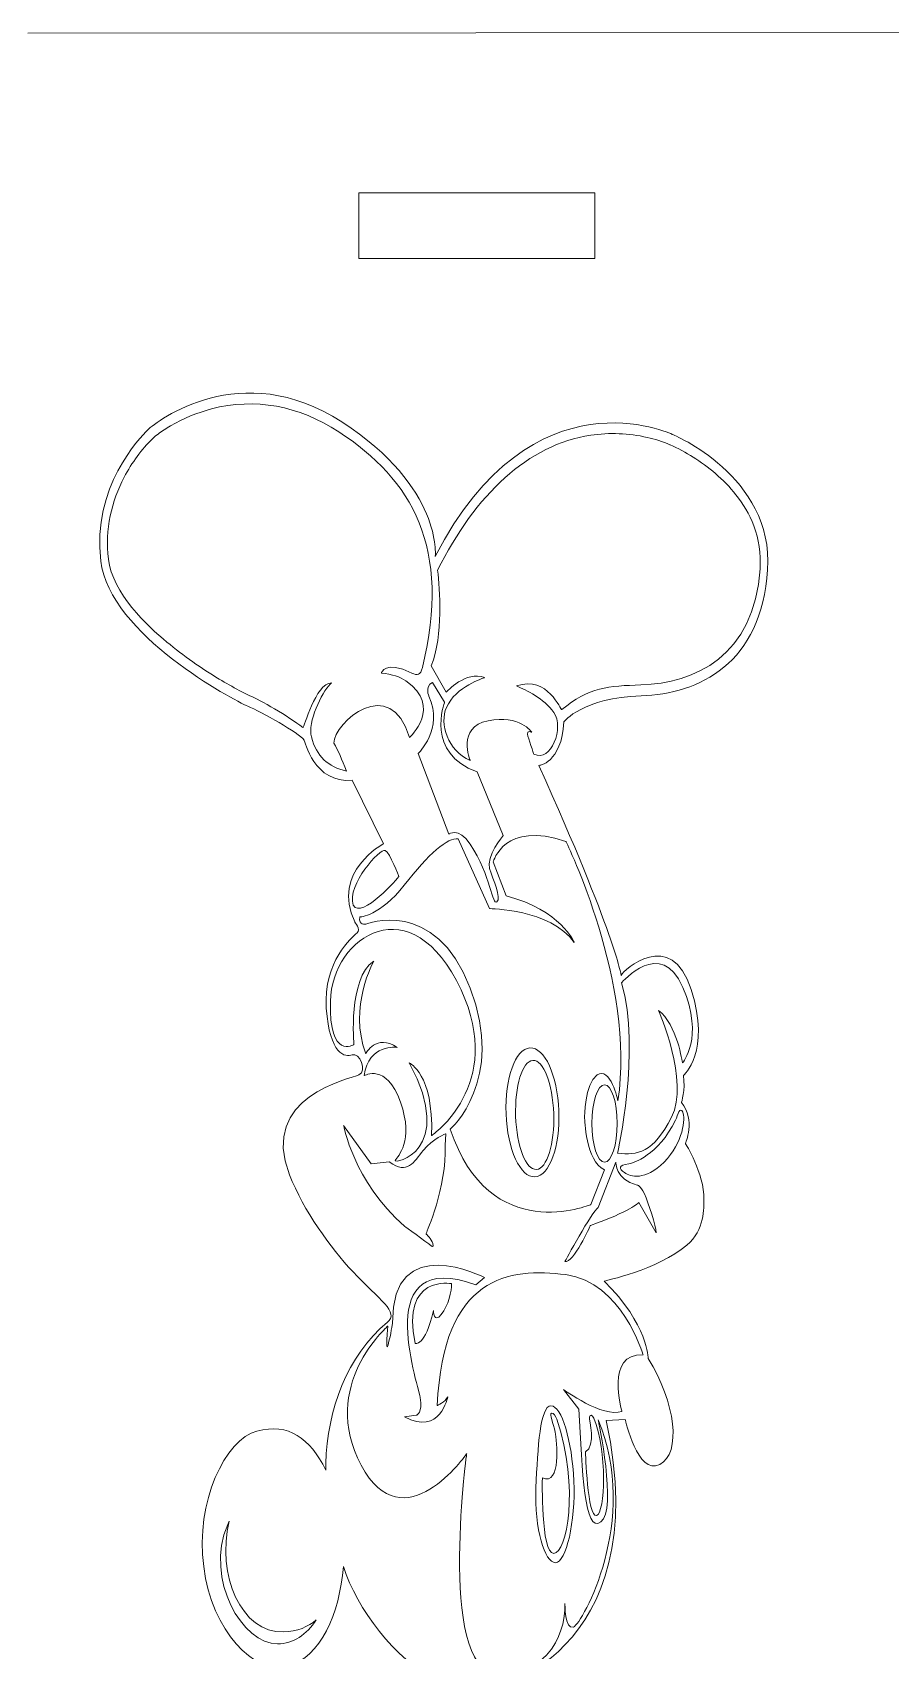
# Model space of a CAD drawing. Header units: millimetres. Extents: x -604 to -211, y 144 to 400.
# Drawn here: x -427 to -391.8, y 332.7 to 399.2 of the extents above; entities that cross this region are included whole.
import ezdxf

# ---------------------------------------------------------------- set-up
doc = ezdxf.new("R2010")
doc.units = ezdxf.units.MM
doc.header["$MEASUREMENT"] = 0
doc.layers.add('Layer 1', color=7, linetype='Continuous')

msp = doc.modelspace()

# ---------------------------------------------------------------- linework, layer by layer
at = {"layer": 'Layer 1', "color": 242, "lineweight": 20}
msp.add_lwpolyline([(-413.6333, 389.9014), (-403.9333, 389.9014), (-403.9333, 392.6014), (-413.6333, 392.6014), (-413.6333, 389.9014)], close=True, dxfattribs=at)
msp.add_open_spline([(-427.2295, 399.1637), (-427.2295, 399.1637), (-390.3983, 399.1999), (-390.3983, 399.1999), (-390.3983, 399.1999), (-390.3983, 399.1999), (-377.2158, 288.5988), (-377.2158, 288.5988), (-377.2158, 288.5988), (-377.2158, 288.5988), (-378.9245, 288.5991), (-378.9245, 288.5991)], degree=3, knots=[0, 0, 0, 0, 0.25, 0.25, 0.25, 0.25, 0.5, 0.5, 0.5, 0.5, 1, 1, 1, 1], dxfattribs=at)
at = {"layer": 'Layer 1', "color": 177, "lineweight": 9}
for points, knots in [([(-406.5142, 324.6693), (-407.3033, 322.7024), (-409.2861, 322.2171), (-410.9431, 323.5854), (-410.9431, 323.5854), (-412.6001, 324.9537), (-413.3038, 327.6575), (-412.5147, 329.6244), (-412.5147, 329.6244), (-412.09, 330.6834), (-411.319, 331.3127), (-410.4393, 331.4545), (-410.4393, 331.4545), (-412.168, 332.3267), (-413.6895, 334.3932), (-414.2636, 336.1325), (-414.2636, 336.1325), (-414.4246, 334.1927), (-415.1799, 332.4008), (-416.5624, 332.0397), (-416.5624, 332.0397), (-417.945, 331.6787), (-419.6597, 333.4669), (-420.0058, 336.1347), (-420.0058, 336.1347), (-420.3519, 338.8026), (-419.1178, 341.3609), (-417.8157, 341.701), (-417.8157, 341.701), (-416.5136, 342.0411), (-415.6541, 341.4262), (-414.9801, 340.0951), (-414.9801, 340.0951), (-414.9832, 340.1838), (-414.9868, 340.2603), (-414.9869, 340.356), (-414.9869, 340.356), (-414.9208, 342.5999), (-414.1235, 344.7767), (-412.4552, 346.1733), (-412.4552, 346.1733), (-411.95, 346.5962), (-412.7767, 347.0855), (-413.8736, 348.2558), (-413.8736, 348.2558), (-414.7887, 349.2321), (-415.8992, 350.769), (-416.4758, 352.2332), (-416.4758, 352.2332), (-417.7438, 355.4525), (-413.9817, 356.1863), (-413.623, 356.3402), (-413.623, 356.3402), (-413.2644, 356.494), (-413.6147, 357.287), (-413.8983, 357.1687), (-413.8983, 357.1687), (-414.1819, 357.0503), (-414.8326, 357.1687), (-414.966, 359.0861), (-414.966, 359.0861), (-415.0995, 361.0035), (-413.89, 362.0213), (-413.7065, 362.1752), (-413.7065, 362.1752), (-413.523, 362.3291), (-413.7982, 362.6368), (-413.7982, 362.6368), (-413.7982, 362.6368), (-414.7825, 364.6962), (-412.6137, 365.8443), (-412.6137, 365.8443), (-412.6137, 365.8443), (-412.6137, 365.8443), (-413.8983, 368.46), (-413.8983, 368.46), (-413.8983, 368.46), (-415.4582, 368.2943), (-415.8753, 370.1052), (-415.8753, 370.1052), (-415.8753, 370.1052), (-416.0922, 370.4011), (-417.627, 371.2651), (-418.1942, 371.5018), (-418.1942, 371.5018), (-418.7615, 371.7385), (-423.8665, 374.437), (-424.2335, 377.467), (-424.2335, 377.467), (-424.6005, 380.4969), (-422.6319, 382.5327), (-422.2983, 382.8641), (-422.2983, 382.8641), (-421.9646, 383.1955), (-418.4779, 385.8851), (-414.3238, 383.1865), (-414.3238, 383.1865), (-410.1697, 380.488), (-410.4867, 377.6564), (-410.4867, 377.6564), (-410.4867, 377.6564), (-406.4827, 385.4206), (-400.7438, 382.6747), (-400.7438, 382.6747), (-400.7438, 382.6747), (-400.7438, 382.6747), (-396.573, 380.9704), (-396.8232, 377.1119), (-396.8232, 377.1119), (-397.0735, 373.2535), (-399.6427, 371.9989), (-402.0284, 371.9279), (-402.0284, 371.9279), (-404.414, 371.8569), (-405.1981, 370.8627), (-405.1981, 370.8627), (-405.1981, 370.8627), (-405.2982, 369.1347), (-406.2325, 369.0637), (-406.2325, 369.0637), (-406.2325, 369.0637), (-403.0961, 362.1516), (-402.8458, 360.4354), (-402.8458, 360.4354), (-402.8458, 360.4354), (-402.7624, 360.6485), (-400.7938, 362.412), (-399.968, 359.8555), (-399.968, 359.8555), (-399.1422, 357.299), (-400.285, 356.3166), (-400.285, 356.3166), (-400.285, 356.3166), (-400.1932, 355.7367), (-400.3684, 355.2041), (-400.3684, 355.2041), (-400.3684, 355.2041), (-399.7761, 354.4821), (-400.2016, 353.5234), (-400.2016, 353.5234), (-400.2016, 353.5234), (-400.2016, 353.5234), (-399.4269, 352.2909), (-399.4402, 351.2257), (-399.4402, 351.2257), (-399.4443, 350.8989), (-399.4031, 349.9641), (-400.1383, 349.3492), (-400.1383, 349.3492), (-401.3528, 348.3336), (-403.5465, 347.8659), (-403.5465, 347.8659), (-403.5465, 347.8659), (-401.7197, 346.0787), (-401.7364, 344.6821), (-401.7364, 344.6821), (-401.7364, 344.6821), (-400.6103, 342.8949), (-400.3517, 340.7881), (-401.2609, 340.3265), (-401.2609, 340.3265), (-402.1702, 339.8649), (-402.6748, 342.1729), (-402.6748, 342.1729), (-402.6748, 342.1729), (-402.6748, 342.1729), (-403.458, 342.1366), (-403.458, 342.1366), (-403.458, 342.1366), (-401.356, 332.4313), (-408.4145, 330.953), (-408.3638, 331.1065), (-408.3638, 331.1065), (-408.4721, 331.1072), (-408.5787, 331.1103), (-408.6837, 331.1156), (-408.6837, 331.1156), (-408.4816, 331.0051), (-408.2814, 330.8698), (-408.0859, 330.7083), (-408.0859, 330.7083), (-406.4289, 329.34), (-405.7252, 326.6362), (-406.5142, 324.6693)], [0, 0, 0, 0, 0.0212766, 0.0212766, 0.0212766, 0.0212766, 0.0425532, 0.0425532, 0.0425532, 0.0425532, 0.0638298, 0.0638298, 0.0638298, 0.0638298, 0.0851064, 0.0851064, 0.0851064, 0.0851064, 0.106383, 0.106383, 0.106383, 0.106383, 0.1276596, 0.1276596, 0.1276596, 0.1276596, 0.1489362, 0.1489362, 0.1489362, 0.1489362, 0.1702128, 0.1702128, 0.1702128, 0.1702128, 0.1914894, 0.1914894, 0.1914894, 0.1914894, 0.212766, 0.212766, 0.212766, 0.212766, 0.2340426, 0.2340426, 0.2340426, 0.2340426, 0.2553191, 0.2553191, 0.2553191, 0.2553191, 0.2765957, 0.2765957, 0.2765957, 0.2765957, 0.2978723, 0.2978723, 0.2978723, 0.2978723, 0.3191489, 0.3191489, 0.3191489, 0.3191489, 0.3404255, 0.3404255, 0.3404255, 0.3404255, 0.3617021, 0.3617021, 0.3617021, 0.3617021, 0.3829787, 0.3829787, 0.3829787, 0.3829787, 0.4042553, 0.4042553, 0.4042553, 0.4042553, 0.4255319, 0.4255319, 0.4255319, 0.4255319, 0.4468085, 0.4468085, 0.4468085, 0.4468085, 0.4680851, 0.4680851, 0.4680851, 0.4680851, 0.4893617, 0.4893617, 0.4893617, 0.4893617, 0.5106383, 0.5106383, 0.5106383, 0.5106383, 0.5319149, 0.5319149, 0.5319149, 0.5319149, 0.5531915, 0.5531915, 0.5531915, 0.5531915, 0.5744681, 0.5744681, 0.5744681, 0.5744681, 0.5957447, 0.5957447, 0.5957447, 0.5957447, 0.6170213, 0.6170213, 0.6170213, 0.6170213, 0.6382979, 0.6382979, 0.6382979, 0.6382979, 0.6595745, 0.6595745, 0.6595745, 0.6595745, 0.6808511, 0.6808511, 0.6808511, 0.6808511, 0.7021277, 0.7021277, 0.7021277, 0.7021277, 0.7234043, 0.7234043, 0.7234043, 0.7234043, 0.7446809, 0.7446809, 0.7446809, 0.7446809, 0.7659574, 0.7659574, 0.7659574, 0.7659574, 0.787234, 0.787234, 0.787234, 0.787234, 0.8085106, 0.8085106, 0.8085106, 0.8085106, 0.8297872, 0.8297872, 0.8297872, 0.8297872, 0.8510638, 0.8510638, 0.8510638, 0.8510638, 0.8723404, 0.8723404, 0.8723404, 0.8723404, 0.893617, 0.893617, 0.893617, 0.893617, 0.9148936, 0.9148936, 0.9148936, 0.9148936, 0.9361702, 0.9361702, 0.9361702, 0.9361702, 0.9574468, 0.9574468, 0.9574468, 0.9574468, 1, 1, 1, 1]), ([(-409.9295, 366.2382), (-409.9295, 366.2382), (-411.1891, 369.5522), (-411.1891, 369.5522), (-411.1891, 369.5522), (-411.1891, 369.5522), (-410.1339, 370.5819), (-410.747, 371.9075), (-410.747, 371.9075), (-410.747, 371.9075), (-410.9303, 372.3043), (-410.605, 372.4759), (-410.605, 372.4759), (-410.605, 372.4759), (-410.1037, 371.6678), (-410.1037, 371.6678), (-410.1037, 371.6678), (-410.1037, 371.6678), (-410.9055, 369.5403), (-408.7618, 368.8065), (-408.7618, 368.8065), (-408.7618, 368.8065), (-407.694, 366.179), (-407.694, 366.179), (-407.694, 366.179), (-407.694, 366.179), (-408.4114, 365.315), (-408.2529, 364.8297), (-408.2529, 364.8297), (-408.0944, 364.3445), (-407.7668, 363.6318), (-407.9545, 363.4572), (-407.9545, 363.4572), (-408.1422, 363.2826), (-408.1904, 364.5101), (-409.0454, 365.8357), (-409.0454, 365.8357), (-409.5542, 366.5577), (-409.9295, 366.2382), (-409.9295, 366.2382)], [0, 0, 0, 0, 0.0909091, 0.0909091, 0.0909091, 0.0909091, 0.1818182, 0.1818182, 0.1818182, 0.1818182, 0.2727273, 0.2727273, 0.2727273, 0.2727273, 0.3636364, 0.3636364, 0.3636364, 0.3636364, 0.4545455, 0.4545455, 0.4545455, 0.4545455, 0.5454545, 0.5454545, 0.5454545, 0.5454545, 0.6363636, 0.6363636, 0.6363636, 0.6363636, 0.7272727, 0.7272727, 0.7272727, 0.7272727, 0.8181818, 0.8181818, 0.8181818, 0.8181818, 1, 1, 1, 1]), ([(-404.0954, 351.011), (-404.0954, 351.011), (-408.2495, 349.2593), (-409.8677, 354.112), (-409.8677, 354.112), (-409.8677, 354.112), (-407.5808, 356.1185), (-409.049, 359.9104), (-409.049, 359.9104), (-410.5171, 363.7023), (-413.3361, 362.5427), (-413.3361, 362.5427), (-413.3361, 362.5427), (-413.3361, 362.5427), (-413.6548, 362.468), (-413.5881, 362.8349), (-413.5881, 362.8349), (-413.5881, 362.8349), (-412.7623, 362.8704), (-411.7613, 364.1486), (-411.7613, 364.1486), (-410.7603, 365.4269), (-409.967, 366.13), (-409.5434, 366.0424), (-409.5434, 366.0424), (-409.5434, 366.0424), (-408.2579, 363.1781), (-408.2579, 363.1781), (-408.2579, 363.1781), (-408.2579, 363.1781), (-405.7554, 363.1781), (-404.7711, 361.7815), (-404.7711, 361.7815), (-404.7711, 361.7815), (-405.3216, 363.1308), (-407.5738, 363.6989), (-407.5738, 363.6989), (-407.5738, 363.6989), (-408.0994, 365.1073), (-408.0994, 365.1073), (-408.0994, 365.1073), (-408.0994, 365.1073), (-407.6489, 366.8117), (-405.1131, 365.9358), (-405.1131, 365.9358), (-405.1131, 365.9358), (-402.2311, 360.1126), (-402.9777, 355.2777), (-402.9777, 355.2777), (-402.9777, 355.2777), (-403.2947, 356.7217), (-403.8285, 356.3429), (-403.8285, 356.3429), (-404.3624, 355.9642), (-404.3457, 354.5676), (-404.3457, 354.5676), (-404.3457, 354.5676), (-404.3457, 354.5676), (-404.3111, 352.7878), (-403.5282, 352.4371), (-403.5282, 352.4371), (-403.5282, 352.4371), (-404.0954, 351.011), (-404.0954, 351.011)], [0, 0, 0, 0, 0.0588235, 0.0588235, 0.0588235, 0.0588235, 0.1176471, 0.1176471, 0.1176471, 0.1176471, 0.1764706, 0.1764706, 0.1764706, 0.1764706, 0.2352941, 0.2352941, 0.2352941, 0.2352941, 0.2941176, 0.2941176, 0.2941176, 0.2941176, 0.3529412, 0.3529412, 0.3529412, 0.3529412, 0.4117647, 0.4117647, 0.4117647, 0.4117647, 0.4705882, 0.4705882, 0.4705882, 0.4705882, 0.5294118, 0.5294118, 0.5294118, 0.5294118, 0.5882353, 0.5882353, 0.5882353, 0.5882353, 0.6470588, 0.6470588, 0.6470588, 0.6470588, 0.7058824, 0.7058824, 0.7058824, 0.7058824, 0.7647059, 0.7647059, 0.7647059, 0.7647059, 0.8235294, 0.8235294, 0.8235294, 0.8235294, 0.8823529, 0.8823529, 0.8823529, 0.8823529, 1, 1, 1, 1]), ([(-406.3889, 352.1538), (-406.9888, 352.12), (-407.5209, 353.2792), (-407.5773, 354.743), (-407.5773, 354.743), (-407.6338, 356.2069), (-407.1932, 357.4209), (-406.5933, 357.4548), (-406.5933, 357.4548), (-405.9934, 357.4886), (-405.4613, 356.3293), (-405.4049, 354.8655), (-405.4049, 354.8655), (-405.3484, 353.4017), (-405.789, 352.1876), (-406.3889, 352.1538)], [0, 0, 0, 0, 0.2, 0.2, 0.2, 0.2, 0.4, 0.4, 0.4, 0.4, 0.6, 0.6, 0.6, 0.6, 1, 1, 1, 1]), ([(-410.8481, 349.8562), (-410.8481, 349.8562), (-410.014, 351.7263), (-410.0807, 353.4543), (-410.0807, 353.4543), (-410.0807, 353.4543), (-410.0473, 353.9277), (-410.0473, 353.9277), (-410.0473, 353.9277), (-410.0473, 353.9277), (-410.5709, 353.724), (-410.9795, 353.2412), (-410.9795, 353.2412), (-411.3882, 352.7585), (-411.6072, 352.2234), (-412.3746, 352.7678), (-412.3746, 352.7678), (-412.3746, 352.7678), (-413.1254, 352.6849), (-413.1254, 352.6849), (-413.1254, 352.6849), (-413.1254, 352.6849), (-414.2515, 354.2709), (-414.2515, 354.2709), (-414.2515, 354.2709), (-414.2515, 354.2709), (-413.8813, 352.0076), (-411.7334, 350.1138), (-411.7334, 350.1138), (-411.7334, 350.1138), (-410.869, 349.4893), (-410.6438, 349.3058), (-410.6438, 349.3058), (-410.6438, 349.3058), (-410.5395, 349.2348), (-410.5896, 349.4183), (-410.5896, 349.4183), (-410.6396, 349.6017), (-410.8565, 349.797), (-410.8565, 349.797), (-410.8565, 349.797), (-410.8565, 349.797), (-410.87, 349.8222), (-410.8481, 349.8562)], [0, 0, 0, 0, 0.0833333, 0.0833333, 0.0833333, 0.0833333, 0.1666667, 0.1666667, 0.1666667, 0.1666667, 0.25, 0.25, 0.25, 0.25, 0.3333333, 0.3333333, 0.3333333, 0.3333333, 0.4166667, 0.4166667, 0.4166667, 0.4166667, 0.5, 0.5, 0.5, 0.5, 0.5833333, 0.5833333, 0.5833333, 0.5833333, 0.6666667, 0.6666667, 0.6666667, 0.6666667, 0.75, 0.75, 0.75, 0.75, 0.8333333, 0.8333333, 0.8333333, 0.8333333, 1, 1, 1, 1]), ([(-403.0624, 352.7603), (-403.0624, 352.7603), (-403.0874, 352.0265), (-402.1865, 351.8135), (-402.1865, 351.8135), (-402.1865, 351.8135), (-402.0614, 351.8194), (-401.8904, 351.4525), (-401.8904, 351.4525), (-401.7194, 351.0856), (-401.4149, 350.1269), (-401.4066, 349.8487), (-401.4066, 349.8487), (-401.4066, 349.8487), (-402.1198, 351.0974), (-402.1198, 351.0974), (-402.1198, 351.0974), (-402.1198, 351.0974), (-402.4743, 350.7305), (-404.1092, 350.1505), (-404.1092, 350.1505), (-404.1092, 350.1505), (-404.8099, 348.5882), (-405.1602, 348.6711), (-405.1602, 348.6711), (-405.1602, 348.6711), (-404.0425, 350.7305), (-403.7839, 350.8962), (-403.7839, 350.8962), (-403.7839, 350.8962), (-403.0624, 352.7603), (-403.0624, 352.7603)], [0, 0, 0, 0, 0.1111111, 0.1111111, 0.1111111, 0.1111111, 0.2222222, 0.2222222, 0.2222222, 0.2222222, 0.3333333, 0.3333333, 0.3333333, 0.3333333, 0.4444444, 0.4444444, 0.4444444, 0.4444444, 0.5555556, 0.5555556, 0.5555556, 0.5555556, 0.6666667, 0.6666667, 0.6666667, 0.6666667, 0.7777778, 0.7777778, 0.7777778, 0.7777778, 1, 1, 1, 1]), ([(-412.4391, 346.0162), (-412.4391, 346.0162), (-415.2668, 343.5662), (-413.5318, 340.2995), (-413.5318, 340.2995), (-411.7968, 337.0329), (-409.1942, 340.773), (-409.1942, 340.773), (-409.1942, 340.773), (-409.1942, 340.773), (-410.4621, 331.3991), (-407.7261, 331.6831), (-407.7261, 331.6831), (-404.9901, 331.9672), (-405.1569, 334.6184), (-405.1569, 334.6184), (-405.1569, 334.6184), (-405.1569, 334.6184), (-405.1651, 333.5171), (-404.8066, 333.6478), (-404.8066, 333.6478), (-404.448, 333.7785), (-402.0706, 338.0271), (-403.7889, 342.1696), (-403.7889, 342.1696), (-403.7889, 342.1696), (-402.9965, 338.465), (-403.6805, 337.9679), (-403.6805, 337.9679), (-404.3645, 337.4708), (-404.4479, 340.0273), (-404.5814, 342.6075), (-404.5814, 342.6075), (-404.5814, 342.6075), (-405.2153, 343.4123), (-405.2153, 343.4123), (-405.2153, 343.4123), (-405.2153, 343.4123), (-403.597, 342.2287), (-402.8129, 342.5128), (-402.8129, 342.5128), (-402.8129, 342.5128), (-403.5303, 344.9273), (-401.9454, 344.8326), (-401.9454, 344.8326), (-401.9454, 344.8326), (-402.8092, 347.8368), (-405.1198, 348.1327), (-405.1198, 348.1327), (-407.4304, 348.4286), (-410.1702, 348.0993), (-410.4037, 342.7495), (-410.4037, 342.7495), (-410.4037, 342.7495), (-410.0701, 342.8916), (-409.97, 343.1164), (-409.97, 343.1164), (-409.97, 343.1164), (-410.2786, 341.4831), (-411.7551, 342.2879), (-411.7551, 342.2879), (-411.7551, 342.2879), (-411.2755, 342.3549), (-411.2755, 342.3549), (-411.2755, 342.3549), (-411.2185, 342.3628), (-411.0061, 342.4405), (-411.1081, 343.0847), (-411.1081, 343.0847), (-411.2101, 343.7289), (-413.1481, 349.2592), (-408.8189, 347.7206), (-408.8189, 347.7206), (-408.8189, 347.7206), (-408.4685, 348.0165), (-408.4685, 348.0165), (-408.4685, 348.0165), (-408.4685, 348.0165), (-412.2889, 349.9812), (-412.2389, 346.1464), (-412.2389, 346.1464), (-412.2389, 346.1464), (-412.6059, 344.016), (-412.4391, 346.0162)], [0, 0, 0, 0, 0.0454545, 0.0454545, 0.0454545, 0.0454545, 0.0909091, 0.0909091, 0.0909091, 0.0909091, 0.1363636, 0.1363636, 0.1363636, 0.1363636, 0.1818182, 0.1818182, 0.1818182, 0.1818182, 0.2272727, 0.2272727, 0.2272727, 0.2272727, 0.2727273, 0.2727273, 0.2727273, 0.2727273, 0.3181818, 0.3181818, 0.3181818, 0.3181818, 0.3636364, 0.3636364, 0.3636364, 0.3636364, 0.4090909, 0.4090909, 0.4090909, 0.4090909, 0.4545455, 0.4545455, 0.4545455, 0.4545455, 0.5, 0.5, 0.5, 0.5, 0.5454545, 0.5454545, 0.5454545, 0.5454545, 0.5909091, 0.5909091, 0.5909091, 0.5909091, 0.6363636, 0.6363636, 0.6363636, 0.6363636, 0.6818182, 0.6818182, 0.6818182, 0.6818182, 0.7272727, 0.7272727, 0.7272727, 0.7272727, 0.7727273, 0.7727273, 0.7727273, 0.7727273, 0.8181818, 0.8181818, 0.8181818, 0.8181818, 0.8636364, 0.8636364, 0.8636364, 0.8636364, 0.9090909, 0.9090909, 0.9090909, 0.9090909, 1, 1, 1, 1]), ([(-405.545, 336.2933), (-405.9872, 336.2933), (-406.4127, 337.6739), (-406.3458, 339.3636), (-406.3458, 339.3636), (-406.2788, 341.0532), (-406.1707, 342.7416), (-405.7285, 342.7416), (-405.7285, 342.7416), (-405.2862, 342.7416), (-404.865, 341.3078), (-404.79, 339.6476), (-404.79, 339.6476), (-404.7149, 337.9875), (-405.1027, 336.2933), (-405.545, 336.2933)], [0, 0, 0, 0, 0.2, 0.2, 0.2, 0.2, 0.4, 0.4, 0.4, 0.4, 0.6, 0.6, 0.6, 0.6, 1, 1, 1, 1])]:
    msp.add_open_spline(points, degree=3, knots=knots, dxfattribs=at)
at = {"layer": 'Layer 1', "color": 242, "lineweight": 9}
for points, knots in [([(-411.4506, 372.8564), (-411.2202, 372.7636), (-411.0972, 372.7629), (-411.0147, 373.0974), (-411.0147, 373.0974), (-409.8078, 377.9905), (-411.4391, 380.8216), (-414.4535, 382.7798), (-414.4535, 382.7798), (-416.1029, 383.8512), (-417.9007, 384.1906), (-419.6848, 383.7217), (-419.6848, 383.7217), (-420.2602, 383.5705), (-420.8327, 383.3368), (-421.374, 383.0202), (-421.374, 383.0202), (-421.5465, 382.9193), (-421.7176, 382.8092), (-421.8831, 382.687), (-421.8831, 382.687), (-421.9583, 382.6315), (-422.0465, 382.5666), (-422.116, 382.4976), (-422.116, 382.4976), (-422.5484, 382.0682), (-422.9597, 381.5093), (-423.2744, 380.9102), (-423.2744, 380.9102), (-423.7934, 379.9219), (-424.0713, 378.781), (-423.9213, 377.5428), (-423.9213, 377.5428), (-423.7518, 376.1438), (-422.3142, 374.7984), (-421.5189, 374.137), (-421.5189, 374.137), (-420.8288, 373.5631), (-420.0987, 373.0611), (-419.363, 372.6163), (-419.363, 372.6163), (-419.0929, 372.4531), (-418.8204, 372.2967), (-418.5455, 372.1504), (-418.5455, 372.1504), (-418.402, 372.074), (-418.2508, 371.9923), (-418.1038, 371.931), (-418.1038, 371.931), (-417.7089, 371.7662), (-416.5128, 371.0831), (-415.9365, 370.6279), (-415.9365, 370.6279), (-415.8762, 370.5803), (-415.4133, 372.4453), (-414.7522, 372.461), (-414.7522, 372.461), (-415.0428, 372.2181), (-415.6811, 371.0491), (-415.5986, 370.3503), (-415.5986, 370.3503), (-415.5986, 370.3503), (-415.5741, 370.2442), (-415.5741, 370.2442), (-415.5741, 370.2442), (-415.3867, 369.4307), (-414.8715, 369.0071), (-414.1416, 368.8338), (-414.1416, 368.8338), (-414.3282, 369.295), (-414.4752, 369.7157), (-414.6587, 369.9761), (-414.6587, 369.9761), (-414.6504, 370.8401), (-412.3179, 372.8506), (-411.5421, 370.2112), (-411.5421, 370.2112), (-411.5421, 370.2112), (-410.1596, 371.4825), (-411.6899, 372.5405), (-411.6899, 372.5405), (-411.9327, 372.7084), (-412.2593, 372.8064), (-412.6977, 372.8624), (-412.6977, 372.8624), (-412.6977, 372.8624), (-412.5684, 373.4186), (-411.4506, 372.8564)], [0, 0, 0, 0, 0.0434783, 0.0434783, 0.0434783, 0.0434783, 0.0869565, 0.0869565, 0.0869565, 0.0869565, 0.1304348, 0.1304348, 0.1304348, 0.1304348, 0.173913, 0.173913, 0.173913, 0.173913, 0.2173913, 0.2173913, 0.2173913, 0.2173913, 0.2608696, 0.2608696, 0.2608696, 0.2608696, 0.3043478, 0.3043478, 0.3043478, 0.3043478, 0.3478261, 0.3478261, 0.3478261, 0.3478261, 0.3913043, 0.3913043, 0.3913043, 0.3913043, 0.4347826, 0.4347826, 0.4347826, 0.4347826, 0.4782609, 0.4782609, 0.4782609, 0.4782609, 0.5217391, 0.5217391, 0.5217391, 0.5217391, 0.5652174, 0.5652174, 0.5652174, 0.5652174, 0.6086957, 0.6086957, 0.6086957, 0.6086957, 0.6521739, 0.6521739, 0.6521739, 0.6521739, 0.6956522, 0.6956522, 0.6956522, 0.6956522, 0.7391304, 0.7391304, 0.7391304, 0.7391304, 0.7826087, 0.7826087, 0.7826087, 0.7826087, 0.826087, 0.826087, 0.826087, 0.826087, 0.8695652, 0.8695652, 0.8695652, 0.8695652, 0.9130435, 0.9130435, 0.9130435, 0.9130435, 1, 1, 1, 1]), ([(-405.612, 371.2377), (-406.0378, 371.832), (-406.7334, 372.1672), (-407.1438, 372.3319), (-407.1438, 372.3319), (-405.8491, 372.7887), (-405.3358, 371.3104), (-405.2771, 371.3603), (-405.2771, 371.3603), (-404.2023, 372.2742), (-403.3276, 372.3366), (-402.0335, 372.3751), (-402.0335, 372.3751), (-399.8293, 372.4407), (-397.3702, 373.5371), (-397.1357, 377.1529), (-397.1357, 377.1529), (-397.0955, 377.7726), (-397.1854, 378.365), (-397.3912, 378.913), (-397.3912, 378.913), (-397.5741, 379.4003), (-397.8358, 379.826), (-398.1249, 380.1922), (-398.1249, 380.1922), (-398.6341, 380.8372), (-399.2631, 381.3471), (-399.8853, 381.7393), (-399.8853, 381.7393), (-400.1827, 381.9267), (-400.5156, 382.1166), (-400.8295, 382.2449), (-400.8295, 382.2449), (-400.8295, 382.2449), (-400.8363, 382.2476), (-400.8363, 382.2476), (-400.8363, 382.2476), (-400.8363, 382.2476), (-400.843, 382.2508), (-400.843, 382.2508), (-400.843, 382.2508), (-401.1291, 382.3877), (-401.4728, 382.4818), (-401.7692, 382.5492), (-401.7692, 382.5492), (-402.5343, 382.7233), (-403.3246, 382.7542), (-404.0952, 382.6398), (-404.0952, 382.6398), (-406.6663, 382.258), (-408.8404, 380.1967), (-410.3875, 377.0882), (-410.3875, 377.0882), (-410.3172, 376.3093), (-410.1384, 374.4415), (-410.652, 373.1537), (-410.652, 373.1537), (-410.652, 373.1537), (-410.0344, 372.0841), (-410.0344, 372.0841), (-410.0344, 372.0841), (-410.0344, 372.0841), (-409.2002, 372.9836), (-408.4662, 372.6759), (-408.4662, 372.6759), (-408.4662, 372.6759), (-409.6537, 372.3031), (-410.0264, 371.449), (-410.0264, 371.449), (-410.3145, 370.789), (-409.9882, 369.6748), (-409.0501, 369.2672), (-409.0501, 369.2672), (-409.0501, 369.2672), (-409.6173, 370.6402), (-408.316, 370.9006), (-408.316, 370.9006), (-407.0147, 371.1609), (-406.5143, 370.4271), (-406.5143, 370.4271), (-406.5143, 370.4271), (-406.5143, 370.4271), (-406.7395, 370.5218), (-406.6978, 370.3561), (-406.6978, 370.3561), (-406.6561, 370.1904), (-406.435, 369.5318), (-406.435, 369.5318), (-406.435, 369.5318), (-405.7184, 369.1526), (-405.1776, 370.6315), (-405.612, 371.2377)], [0, 0, 0, 0, 0.0416667, 0.0416667, 0.0416667, 0.0416667, 0.0833333, 0.0833333, 0.0833333, 0.0833333, 0.125, 0.125, 0.125, 0.125, 0.1666667, 0.1666667, 0.1666667, 0.1666667, 0.2083333, 0.2083333, 0.2083333, 0.2083333, 0.25, 0.25, 0.25, 0.25, 0.2916667, 0.2916667, 0.2916667, 0.2916667, 0.3333333, 0.3333333, 0.3333333, 0.3333333, 0.375, 0.375, 0.375, 0.375, 0.4166667, 0.4166667, 0.4166667, 0.4166667, 0.4583333, 0.4583333, 0.4583333, 0.4583333, 0.5, 0.5, 0.5, 0.5, 0.5416667, 0.5416667, 0.5416667, 0.5416667, 0.5833333, 0.5833333, 0.5833333, 0.5833333, 0.625, 0.625, 0.625, 0.625, 0.6666667, 0.6666667, 0.6666667, 0.6666667, 0.7083333, 0.7083333, 0.7083333, 0.7083333, 0.75, 0.75, 0.75, 0.75, 0.7916667, 0.7916667, 0.7916667, 0.7916667, 0.8333333, 0.8333333, 0.8333333, 0.8333333, 0.875, 0.875, 0.875, 0.875, 0.9166667, 0.9166667, 0.9166667, 0.9166667, 1, 1, 1, 1]), ([(-411.9781, 364.5035), (-411.9781, 364.5035), (-412.3482, 365.4674), (-412.5453, 365.5687), (-412.5453, 365.5687), (-412.7424, 365.67), (-414.1276, 364.1706), (-413.8633, 363.3199), (-413.8633, 363.3199), (-413.5099, 362.6972), (-411.9781, 364.5035), (-411.9781, 364.5035)], [0, 0, 0, 0, 0.25, 0.25, 0.25, 0.25, 0.5, 0.5, 0.5, 0.5, 1, 1, 1, 1]), ([(-412.0532, 357.4731), (-412.0532, 357.4731), (-413.2377, 357.6388), (-413.4045, 356.3132), (-413.4045, 356.3132), (-413.4045, 356.3132), (-412.494, 356.8571), (-411.9184, 355.2238), (-411.9184, 355.2238), (-411.3429, 353.5905), (-412.0317, 353.0058), (-412.1335, 352.8304), (-412.1335, 352.8304), (-412.2353, 352.6549), (-409.5841, 353.165), (-411.5527, 356.834), (-411.5527, 356.834), (-411.5527, 356.834), (-410.5517, 356.3961), (-410.6352, 353.8514), (-410.6352, 353.8514), (-410.6352, 353.8514), (-407.6021, 355.9042), (-409.4256, 359.8403), (-409.4256, 359.8403), (-411.4329, 364.1729), (-414.7308, 362.0654), (-414.7976, 359.3669), (-414.7976, 359.3669), (-414.8578, 356.9292), (-413.8299, 357.5915), (-413.8299, 357.5915), (-413.8299, 357.5915), (-413.8299, 357.5915), (-414.0802, 360.3137), (-413.0125, 361.0238), (-413.0125, 361.0238), (-413.0125, 361.0238), (-414.0635, 359.1538), (-413.3461, 357.2127), (-413.3461, 357.2127), (-413.3461, 357.2127), (-412.9124, 358.0649), (-412.0532, 357.4731)], [0, 0, 0, 0, 0.0833333, 0.0833333, 0.0833333, 0.0833333, 0.1666667, 0.1666667, 0.1666667, 0.1666667, 0.25, 0.25, 0.25, 0.25, 0.3333333, 0.3333333, 0.3333333, 0.3333333, 0.4166667, 0.4166667, 0.4166667, 0.4166667, 0.5, 0.5, 0.5, 0.5, 0.5833333, 0.5833333, 0.5833333, 0.5833333, 0.6666667, 0.6666667, 0.6666667, 0.6666667, 0.75, 0.75, 0.75, 0.75, 0.8333333, 0.8333333, 0.8333333, 0.8333333, 1, 1, 1, 1]), ([(-402.9944, 353.1236), (-402.9944, 353.1236), (-402.0206, 357.3557), (-402.8275, 360.1303), (-402.8275, 360.1303), (-402.8275, 360.1303), (-401.2009, 362.0359), (-400.3084, 359.9409), (-400.3084, 359.9409), (-399.4159, 357.846), (-400.3251, 356.84), (-400.3251, 356.84), (-400.3251, 356.84), (-400.3251, 356.84), (-400.542, 358.426), (-401.3094, 358.9941), (-401.3094, 358.9941), (-401.3094, 358.9941), (-400.0276, 356.0777), (-400.7724, 354.6075), (-400.7724, 354.6075), (-401.5171, 353.1373), (-402.1769, 353.0289), (-402.9944, 353.1236)], [0, 0, 0, 0, 0.1428571, 0.1428571, 0.1428571, 0.1428571, 0.2857143, 0.2857143, 0.2857143, 0.2857143, 0.4285714, 0.4285714, 0.4285714, 0.4285714, 0.5714286, 0.5714286, 0.5714286, 0.5714286, 0.7142857, 0.7142857, 0.7142857, 0.7142857, 1, 1, 1, 1]), ([(-406.3257, 352.4569), (-406.7578, 352.4283), (-407.141, 353.4081), (-407.1816, 354.6454), (-407.1816, 354.6454), (-407.2223, 355.8826), (-406.905, 356.9088), (-406.473, 356.9374), (-406.473, 356.9374), (-406.0409, 356.9659), (-405.6577, 355.9861), (-405.617, 354.7489), (-405.617, 354.7489), (-405.5764, 353.5116), (-405.8937, 352.4855), (-406.3257, 352.4569)], [0, 0, 0, 0, 0.2, 0.2, 0.2, 0.2, 0.4, 0.4, 0.4, 0.4, 0.6, 0.6, 0.6, 0.6, 1, 1, 1, 1]), ([(-403.5269, 352.7559), (-403.8149, 352.7559), (-404.0483, 353.4686), (-404.0483, 354.3477), (-404.0483, 354.3477), (-404.0483, 355.2269), (-403.8149, 355.9396), (-403.5269, 355.9396), (-403.5269, 355.9396), (-403.239, 355.9396), (-403.0056, 355.2269), (-403.0056, 354.3477), (-403.0056, 354.3477), (-403.0056, 353.4686), (-403.239, 352.7559), (-403.5269, 352.7559)], [0, 0, 0, 0, 0.2, 0.2, 0.2, 0.2, 0.4, 0.4, 0.4, 0.4, 0.6, 0.6, 0.6, 0.6, 1, 1, 1, 1]), ([(-402.523, 352.6858), (-402.3398, 352.7245), (-401.3411, 353.0243), (-400.607, 354.48), (-400.607, 354.48), (-400.5128, 354.7159), (-400.4377, 355.0529), (-400.3125, 354.8162), (-400.3125, 354.8162), (-400.1874, 354.5795), (-400.2975, 353.547), (-401.0826, 352.7611), (-401.0826, 352.7611), (-401.8678, 351.9752), (-402.4619, 352.1619), (-402.7038, 352.3276), (-402.7038, 352.3276), (-402.9457, 352.4933), (-402.986, 352.6443), (-402.523, 352.6858)], [0, 0, 0, 0, 0.1666667, 0.1666667, 0.1666667, 0.1666667, 0.3333333, 0.3333333, 0.3333333, 0.3333333, 0.5, 0.5, 0.5, 0.5, 0.6666667, 0.6666667, 0.6666667, 0.6666667, 1, 1, 1, 1]), ([(-411.3163, 345.3096), (-411.3163, 345.3096), (-410.9096, 345.138), (-410.5593, 346.653), (-410.5593, 346.653), (-410.5593, 346.653), (-410.5489, 346.1144), (-410.2444, 346.4932), (-410.2444, 346.4932), (-409.9399, 346.8719), (-409.8148, 347.4578), (-409.8148, 347.7655), (-409.8148, 347.7655), (-409.8148, 347.7655), (-411.9044, 348.1383), (-411.3163, 345.3096)], [0, 0, 0, 0, 0.2, 0.2, 0.2, 0.2, 0.4, 0.4, 0.4, 0.4, 0.6, 0.6, 0.6, 0.6, 1, 1, 1, 1]), ([(-404.3115, 340.8446), (-404.3115, 340.8446), (-404.2281, 338.1461), (-403.8611, 338.2289), (-403.8611, 338.2289), (-403.494, 338.3118), (-403.4148, 340.9216), (-403.9653, 342.2353), (-403.9653, 342.2353), (-404.0227, 342.3803), (-404.1317, 342.3938), (-404.1488, 342.2768), (-404.1488, 342.2768), (-404.166, 342.1598), (-403.8652, 341.0991), (-404.3115, 340.8446)], [0, 0, 0, 0, 0.2, 0.2, 0.2, 0.2, 0.4, 0.4, 0.4, 0.4, 0.6, 0.6, 0.6, 0.6, 1, 1, 1, 1]), ([(-416.9702, 332.9518), (-418.3912, 332.9281), (-419.9867, 335.5995), (-419.019, 337.8671), (-419.019, 337.8671), (-419, 337.9117), (-418.9811, 337.9551), (-418.9623, 337.9981), (-418.9623, 337.9981), (-419.4872, 335.8032), (-418.4598, 333.3803), (-416.7247, 333.4488), (-416.7247, 333.4488), (-416.154, 333.4713), (-415.7128, 333.6477), (-415.3751, 333.9447), (-415.3751, 333.9447), (-415.7764, 333.3347), (-416.3216, 332.9626), (-416.9702, 332.9518)], [0, 0, 0, 0, 0.1666667, 0.1666667, 0.1666667, 0.1666667, 0.3333333, 0.3333333, 0.3333333, 0.3333333, 0.5, 0.5, 0.5, 0.5, 0.6666667, 0.6666667, 0.6666667, 0.6666667, 1, 1, 1, 1])]:
    msp.add_open_spline(points, degree=3, knots=knots, dxfattribs=at)
at = {"layer": 'Layer 1', "color": 242, "lineweight": 18}
msp.add_open_spline([(-406.0841, 339.7764), (-406.0841, 339.7764), (-406.1508, 336.6755), (-405.617, 336.6755), (-405.617, 336.6755), (-405.0831, 336.6755), (-404.5492, 339.3511), (-405.4835, 342.1917), (-405.4835, 342.1917), (-405.5473, 342.3039), (-405.6148, 342.4634), (-405.7066, 342.4338), (-405.7066, 342.4338), (-405.7984, 342.4043), (-405.6295, 342.0311), (-405.5586, 341.6642), (-405.5586, 341.6642), (-405.4877, 341.2973), (-405.3, 339.4332), (-406.0841, 339.7764)], degree=3, knots=[0, 0, 0, 0, 0.1666667, 0.1666667, 0.1666667, 0.1666667, 0.3333333, 0.3333333, 0.3333333, 0.3333333, 0.5, 0.5, 0.5, 0.5, 0.6666667, 0.6666667, 0.6666667, 0.6666667, 1, 1, 1, 1], dxfattribs=at)

doc.saveas('drawing.dxf')
